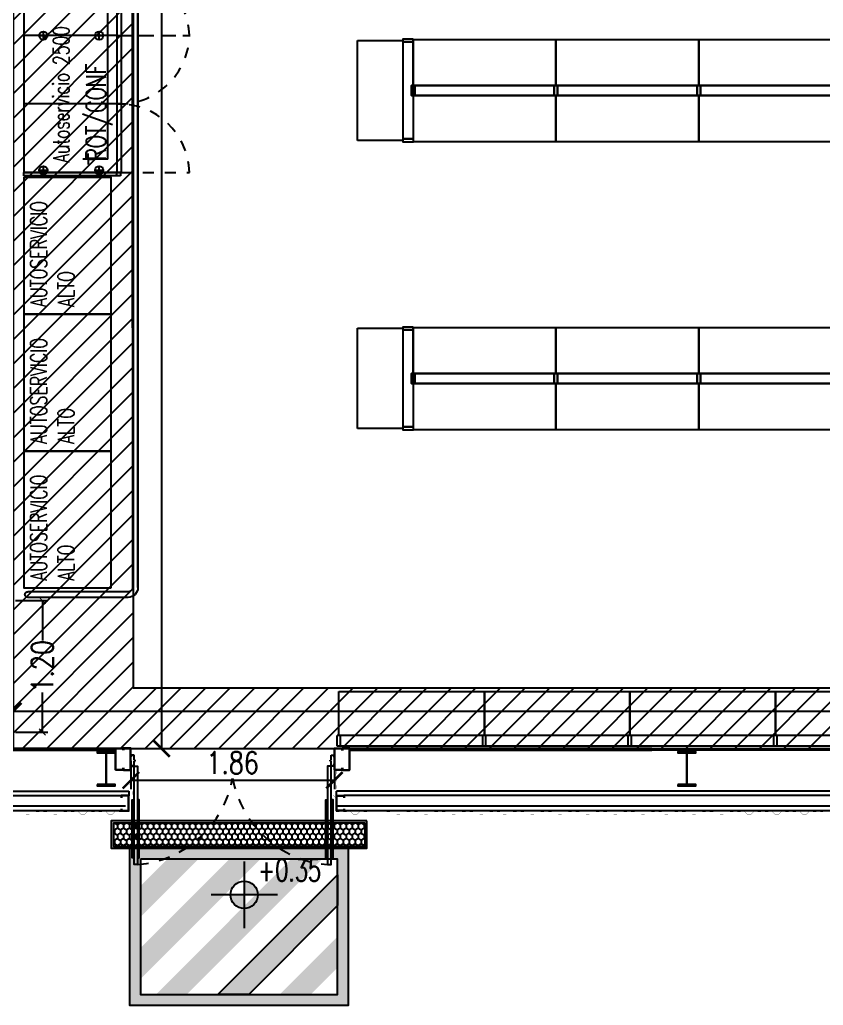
# Model space of a CAD drawing. Header units: millimetres. Extents: x -129 to 3172, y -143 to 919.
# Drawn here: x -32.62 to -25.27, y -2.16 to 6.84 of the extents above; entities that cross this region are included whole.
import ezdxf

# ---------------------------------------------------------------- set-up
doc = ezdxf.new("R2010")
doc.units = ezdxf.units.MM
doc.header["$LTSCALE"] = 0.1
for name, pattern in [('DASHED2', [0.375, 0.25, -0.125]), ('HIDDEN', [9.525, 6.35, -3.175]), ('TRATTEGGIATA2', [0.375, 0.25, -0.125])]:
    doc.linetypes.add(name, pattern=pattern)
for name, color, linetype in [('A-CHAPA TRAPEZOIDAL', 3, 'Continuous'), ('A-NIVEL DE PROYECTO', 1, 'Continuous'), ('A-TABIQUE PRY', 2, 'Continuous'), ('A-VISTAS', 251, 'Continuous'), ('C-METALICA', 8, 'Continuous'), ('Cenefa perimetral', 4, 'Continuous'), ('D-AISI BAJA', 8, 'Continuous'), ('E-EXHIBIDORAS', 8, 'Continuous'), ('E-GONDOLAS', 8, 'Continuous'), ('E-REJILLAS', 8, 'Continuous'), ('E-TXT', 7, 'Continuous'), ('H-HATCH MURO', 252, 'Continuous'), ('MET-COLUMNA METALICA', 3, 'Continuous'), ('MET-CORREAS DE CV', 1, 'Continuous'), ('MET-LANA VIDRIO', 8, 'Continuous'), ('P-PINT VIAL AMARILLA', 9, 'Continuous'), ('zA-COTAS', 1, 'Continuous')]:
    doc.layers.add(name, color=color, linetype=linetype)
doc.styles.add('ROMANS', font='ROMANS.SHX', dxfattribs={"width": 0.8, "height": 0.2})
doc.styles.get("Standard").update_dxf_attribs({"font": 'arial.ttf'})
doc.styles.add('VAUX', font='romans.shx', dxfattribs={"width": 0.85})
doc.linetypes.add('REFERENCIAL CORTE TRANSVERSAL WM$0$BATTING', pattern='A,0.00254,-2.54,[134,ltypeshp.shx,S=2.54,R=0,X=-2.54,Y=0],-5.08,[134,ltypeshp.shx,S=2.54,R=180,X=2.54,Y=0],-2.54', length=10.16254)
doc.dimstyles.new('COTA 1-125', dxfattribs={"dimtxt": 0.2, "dimasz": 0.15, "dimexe": 0.08, "dimexo": 0.08, "dimgap": 0.06, "dimtad": 1, "dimzin": 0, "dimdsep": 46, "dimtxsty": 'ROMANS', "dimblk": 'ARCHTICK', "dimcen": 0, "dimclrd": 256, "dimclre": 8, "dimclrt": 3, "dimadec": 0, "dimazin": 0, "dimtfac": 1, "dimtofl": 0, "dimtmove": 0, "dimatfit": 3, "dimldrblk": 'ARCHTICK', "dimfxl": 1, "dimtolj": 1, "dimtzin": 0, "dimlwd": -1, "dimlwe": -1, "dimarcsym": 0})
doc.dimstyles.new('MIG-LATERAL-CHICO', dxfattribs={"dimtxt": 0.12, "dimasz": 0.06, "dimexe": 0.05, "dimexo": 0.02, "dimgap": 0.005, "dimtad": 0, "dimrnd": 0.005, "dimzin": 0, "dimdsep": 46, "dimtxsty": 'ROMANS', "dimblk1": 'ARCHTICK', "dimblk2": 'ARCHTICK', "dimsah": 1, "dimcen": 2.5, "dimclrd": 1, "dimclre": 8, "dimclrt": 3, "dimadec": 0, "dimazin": 0, "dimtfac": 1, "dimtmove": 0, "dimatfit": 3, "dimldrblk": 'ARCHTICK', "dimfxl": 1, "dimtolj": 1, "dimtzin": 0, "dimarcsym": 0})

# ---------------------------------------------------------------- blocks, each defined once
blk = doc.blocks.new('CMETP')
at = {"layer": 'MET-COLUMNA METALICA'}
blk.add_hatch(color=256, dxfattribs=at).paths.add_polyline_path([(-0.0825, 0), (-0.0825, 0.0097), (-0.0073, 0.0097, 0.414214), (-0.0029, 0.0141), (-0.0029, 0.2958, 0.414214), (-0.0073, 0.3002), (-0.0825, 0.3002), (-0.0825, 0.31), (0.0825, 0.31), (0.0825, 0.3002), (0.0073, 0.3002, 0.414214), (0.0029, 0.2958), (0.0029, 0.0141, 0.414214), (0.0073, 0.0097), (0.0825, 0.0097), (0.0825, 0)])
blk.add_lwpolyline([(0.0825, 0.3002), (0.0825, 0.31), (-0.0825, 0.31), (-0.0825, 0.3002), (-0.0073, 0.3002, -0.414214), (-0.0029, 0.2958), (-0.0029, 0.0141, -0.414214), (-0.0073, 0.0097), (-0.0825, 0.0097), (-0.0825, 0), (0.0825, 0), (0.0825, 0.0097), (0.0073, 0.0097, -0.414214), (0.0029, 0.0141), (0.0029, 0.2958, -0.414214), (0.0073, 0.3002)], format="xyb", close=True, dxfattribs=at)
blk = doc.blocks.new('PSE 180')
at = {"layer": 'C-METALICA'}
for p, q in [((-1.7981, 0.09), (-1.7981, 0.1)), ((-1.7681, 0.1), (-1.7881, 0.1)), ((-1.7881, 0.1), (-1.7881, 0.09)), ((-1.7681, 0.055), (-1.7681, 0.1)), ((0.0319, 0.055), (0.0319, 0.1)), ((0.0319, 0.1), (0.0519, 0.1)), ((0.0519, 0.1), (0.0519, 0.09)), ((0.0619, 0.1), (0.0619, 0.09)), ((-1.7881, 0.09), (-1.7981, 0.09)), ((-1.7981, 0), (-1.7981, 0.01)), ((-1.7981, 0.01), (-1.7881, 0.01)), ((-1.7881, 0.01), (-1.7881, 0)), ((-1.7581, 0.055), (-1.7681, 0.055)), ((-1.7681, 0), (-1.7681, 0.045)), ((-1.7681, 0.045), (-1.7581, 0.045)), ((-1.7581, 0.045), (-1.7581, 0.055)), ((0.0219, 0.045), (0.0219, 0.055)), ((0.0219, 0.055), (0.0319, 0.055)), ((0.0319, 0.045), (0.0219, 0.045)), ((0.0319, 0), (0.0319, 0.045)), ((0.0519, 0.09), (0.0619, 0.09)), ((0.0619, 0.01), (0.0519, 0.01)), ((0.0519, 0.01), (0.0519, 0)), ((0.0619, 0), (0.0619, 0.01)), ((-1.7881, 0), (-1.7681, 0)), ((0.0519, 0), (0.0319, 0))]:
    blk.add_line(p, q, dxfattribs=at)
for points in [[(0.0319, 0), (0, 0), (0, -0.9), (0.0319, -0.9), (0.0319, 0)], [(-1.7681, 0), (-1.7362, 0), (-1.7362, -0.9), (-1.7681, -0.9), (-1.7681, 0)], [(-1.7709, -0.7341), (-1.7863, -0.7341), (-1.7864, -0.3074), (-1.7709, -0.3074)], [(-1.7362, -0.7341), (-1.7208, -0.7341), (-1.7208, -0.3073), (-1.7362, -0.3073)], [(0, -0.7341), (-0.0154, -0.7341), (-0.0154, -0.3073), (0, -0.3073)], [(0.0347, -0.7341), (0.0501, -0.7341), (0.0501, -0.3074), (0.0347, -0.3074)], [(-1.7709, -0.8369), (-1.7863, -0.8369), (-1.7863, -0.4102), (-1.7709, -0.4102)], [(-1.7362, -0.8369), (-1.7208, -0.8369), (-1.7208, -0.4101), (-1.7362, -0.4101)], [(0, -0.8369), (-0.0154, -0.8369), (-0.0154, -0.4101), (0, -0.4101)], [(0.0347, -0.8369), (0.0501, -0.8369), (0.0501, -0.4102), (0.0347, -0.4102)]]:
    blk.add_lwpolyline(points, dxfattribs=at)
at = {"layer": 'C-METALICA', "color": 8, "linetype": 'DASHED2'}
for centre, radius, start, end in [((-1.815, 0.0599, 0.0037), 0.9621, 274.69894, 349.79532), ((0.0812, 0.0613, 0.0037), 0.9647, 190.26069, 265.17354)]:
    blk.add_arc(centre, radius, start, end, dxfattribs=at)
blk = doc.blocks.new('_ARCHTICK')
at = {"color": 0, "linetype": 'ByBlock', "const_width": 0.15}
blk.add_lwpolyline([(-0.5, -0.5), (0.5, 0.5)], dxfattribs=at)
blk = doc.blocks.new('*D517')
at = {"layer": 'Defpoints', "color": 0, "transparency": 16777216}
for p in [(-32.6769, 1.5351, -0.0113), (-32.6769, 0.3351), (-32.4101, 0.3351)]:
    blk.add_point(p, dxfattribs=at)
at = {"layer": 'zA-COTAS', "color": 8, "lineweight": -2, "transparency": 16777216}
for p, q in [((-32.6569, 1.5351), (-32.3601, 1.5351)), ((-32.6569, 0.3351), (-32.3601, 0.3351))]:
    blk.add_line(p, q, dxfattribs=at)
at = {"layer": 'zA-COTAS', "color": 1, "lineweight": -2, "transparency": 16777216}
for p, q in [((-32.4101, 1.5351), (-32.4101, 1.1725)), ((-32.4101, 0.3351), (-32.4101, 0.6977))]:
    blk.add_line(p, q, dxfattribs=at)
at = {"layer": 'zA-COTAS', "color": 1, "lineweight": -2, "transparency": 16777216, "xscale": 0.06, "yscale": 0.06, "zscale": 0.06}
for p, rotation in [((-32.4101, 1.5351), 90), ((-32.4101, 0.3351), 270)]:
    blk.add_blockref('_ARCHTICK', p, dxfattribs=dict(at, rotation=rotation))
at = {"layer": 'zA-COTAS', "color": 3, "transparency": 16777216, "insert": (-32.4101, 0.9351), "char_height": 0.2, "attachment_point": 5, "rotation": 90, "style": 'ROMANS'}
blk.add_mtext('\\A1;1.20', dxfattribs=at)
blk = doc.blocks.new('contrapared 0.80')
at = {"layer": 'E-GONDOLAS'}
for p, q in [((1944.0627, 679.5227), (1944.0627, 678.1627)), ((1944.0627, 679.5227), (1944.1627, 679.5227)), ((1944.0627, 679.4927), (1944.1627, 679.4927)), ((1944.1627, 679.5227), (1944.1627, 678.1627)), ((1944.5627, 679.5077), (1944.1627, 679.5077)), ((1944.5627, 678.1777), (1944.5627, 679.5077)), ((1944.0627, 678.1927), (1944.1627, 678.1927)), ((1944.0627, 678.1627), (1944.1627, 678.1627)), ((1944.1627, 678.1777), (1944.5627, 678.1777))]:
    blk.add_line(p, q, dxfattribs=at)
blk = doc.blocks.new('TRAMO CENTRAL')
at = {"layer": 'E-GONDOLAS'}
for points in [[(1353.7437, 558.952), (1355.0487, 558.952), (1355.0487, 559.372), (1353.7437, 559.372)], [(1353.7287, 558.862), (1353.7587, 558.862), (1353.7587, 558.952), (1353.7287, 558.952)], [(1353.7287, 558.952), (1353.7587, 558.952), (1353.7587, 558.862), (1353.7287, 558.862)], [(1353.7587, 558.862), (1355.0337, 558.862), (1355.0337, 558.952), (1353.7587, 558.952)], [(1353.7587, 558.952), (1355.0337, 558.952), (1355.0337, 558.862), (1353.7587, 558.862)], [(1355.0337, 558.862), (1355.0637, 558.862), (1355.0637, 558.952), (1355.0337, 558.952)], [(1355.0337, 558.952), (1355.0637, 558.952), (1355.0637, 558.862), (1355.0337, 558.862)], [(1353.7437, 558.862), (1355.0487, 558.862), (1355.0487, 558.442), (1353.7437, 558.442)]]:
    blk.add_lwpolyline(points, close=True, dxfattribs=at)
blk = doc.blocks.new('PUNTERA')
at = {"layer": 'E-GONDOLAS'}
for p, q in [((1350.083, 558.7302), (1349.168, 558.7302)), ((1349.168, 558.7302), (1349.168, 558.3102)), ((1350.083, 558.3102), (1350.083, 558.7302)), ((1350.068, 558.3102), (1349.183, 558.3102)), ((1349.183, 558.3102), (1349.183, 558.2202)), ((1350.068, 558.2202), (1350.068, 558.3102)), ((1349.183, 558.2202), (1350.068, 558.2202))]:
    blk.add_line(p, q, dxfattribs=at)
for points in [[(1349.153, 558.2202), (1349.183, 558.2202), (1349.183, 558.3102), (1349.153, 558.3102)], [(1350.068, 558.2202), (1350.098, 558.2202), (1350.098, 558.3102), (1350.068, 558.3102)]]:
    blk.add_lwpolyline(points, close=True, dxfattribs=at)
blk = doc.blocks.new('lateral derecho')
at = {"layer": 'E-EXHIBIDORAS'}
for p, q in [((412153.2, 429715.3), (412153.2, 430550.3)), ((412153.2, 429665.3), (412153.2, 430550.3)), ((412153.2, 430550.3), (412153.2, 429700.3)), ((412153.2, 430550.3), (412153.2, 429700.3)), ((412183.2, 430550.3), (412153.2, 430550.3)), ((412153.2, 430550.3), (412153.2, 429700.3)), ((412183.2, 429665.3), (412183.2, 430550.3))]:
    blk.add_line(p, q, dxfattribs=at)
at = {"layer": 'E-EXHIBIDORAS', "linetype": 'ByBlock'}
for p, q in [((412153.2, 429665.3), (412153.2, 430550.3)), ((412183.2, 429665.3), (412183.2, 430550.3)), ((412183.2, 429665.3), (412183.2, 430550.3)), ((412183.2, 429665.3), (412183.2, 430550.3)), ((412168.2, 429700.3), (412153.2, 429700.3)), ((412183.2, 429665.3), (412183.2, 429715.3)), ((412153.2, 429665.3), (412183.2, 429665.3))]:
    blk.add_line(p, q, dxfattribs=at)
blk.add_arc((412167.3, 429716.1), 15.8, 272.96352, 357.03648, dxfattribs=at)
blk = doc.blocks.new('COSTAN-REFERENCIA DE DESAGÜES')
at = {"layer": 'E-EXHIBIDORAS'}
blk.add_hatch(color=256, dxfattribs=at).paths.add_polyline_path([(40, 0, 1), (-40, 0, 1)])
blk.add_circle((0, 0), 40, dxfattribs=at)
blk = doc.blocks.new('LI_TL1_N_ ECO 250')
at = {"layer": 'E-EXHIBIDORAS'}
for p, q in [((2500, 0), (0, 0)), ((0, 0), (0, -855)), ((625, -890), (625, 0)), ((1250, -855), (1250, 0)), ((1875, -890), (1875, 0)), ((2500, -855), (2500, 0)), ((-17.6, -180), (57.6, -180)), ((20, -142.4), (20, -217.6)), ((1212.4, -180), (1287.6, -180)), ((1250, -142.4), (1250, -217.6)), ((2517.6, -180), (2442.4, -180)), ((2480, -142.4), (2480, -217.6)), ((121.7, -590), (121.7, -540)), ((2385, -590), (2385, -540)), ((121.7, -590), (71.7, -590)), ((121.7, -590), (121.7, -640)), ((121.7, -590), (171.7, -590)), ((2385, -590), (2335, -590)), ((2385, -590), (2385, -640)), ((2385, -590), (2435, -590)), ((-17.6, -690), (57.6, -690)), ((20, -652.4), (20, -727.6)), ((121.7, -770), (121.7, -645)), ((1212.4, -690), (1287.6, -690)), ((1250, -652.4), (1250, -727.6)), ((1860, -720), (1860, -820)), ((2385, -645), (2385, -770)), ((2517.6, -690), (2442.4, -690)), ((2480, -652.4), (2480, -727.6)), ((121.7, -770), (2385, -770)), ((1910, -770), (1810, -770)), ((0, -855), (2500, -855)), ((0, -855), (0, -890)), ((2500, -890), (0, -890)), ((2470, -890), (2500, -890))]:
    blk.add_line(p, q, dxfattribs=at)
at = {"layer": 'E-EXHIBIDORAS', "linetype": 'TRATTEGGIATA2'}
for p, q in [((1950, -300), (2380, -300)), ((1950, -300), (2380, -470)), ((2380, -300), (1950, -470)), ((1950, -300), (1950, -470)), ((2380, -470), (2380, -300)), ((1950, -470), (2380, -470))]:
    blk.add_line(p, q, dxfattribs=at)
at = {"layer": 'E-EXHIBIDORAS', "linetype": 'DASHED2'}
for p, q in [((0, -890), (0, -1515)), ((1250, -855), (1250, -1515)), ((1250, -890), (1250, -1515)), ((2500, -855), (2500, -1515))]:
    blk.add_line(p, q, dxfattribs=at)
at = {"layer": 'E-EXHIBIDORAS'}
for centre, radius in [((2400, -90), 31), ((20, -180), 37.6), ((1250, -180), 37.6), ((2480, -180), 37.6), ((20, -690), 37.6), ((1250, -690), 37.6), ((2480, -690), 37.6)]:
    blk.add_circle(centre, radius, dxfattribs=at)
at = {"layer": 'E-EXHIBIDORAS', "linetype": 'DASHED2'}
for centre, start, end in [((-17.5, -872.5), 271.5602, 1.5602), ((1267.5, -872.5), 178.4398, 268.4398), ((1232.5, -872.5), 271.5602, 1.5602), ((2517.5, -872.5), 178.4398, 268.4398)]:
    blk.add_arc(centre, 642.7, start, end, dxfattribs=at)
at = {"layer": 'E-EXHIBIDORAS'}
blk.add_blockref('COSTAN-REFERENCIA DE DESAGÜES', (1860, -770), dxfattribs=at)
at = {"layer": 'E-TXT', "insert": (88.8, -268.1), "char_height": 148, "attachment_point": 1}
blk.add_mtext_dynamic_manual_height_columns('{\\Fromans|c0;\\W0.7;Autoservicio 2500}', width=2517.267, gutter_width=1.38, heights=[0], dxfattribs=at)
blk = doc.blocks.new('*D488')
at = {"layer": 'Defpoints', "color": 0, "transparency": 16777216}
for p in [(-32.0143, 29.1847, 0), (-32.0143, 0.1851, 0), (-31.3217, 0.1851)]:
    blk.add_point(p, dxfattribs=at)
at = {"layer": 'zA-COTAS', "color": 8, "linetype": 'HIDDEN', "transparency": 16777216}
for p, q in [((-31.9343, 29.1847), (-31.2417, 29.1847)), ((-31.9343, 0.1851), (-31.2417, 0.1851))]:
    blk.add_line(p, q, dxfattribs=at)
at = {"layer": 'zA-COTAS', "transparency": 16777216}
blk.add_line((-31.3217, 29.1847), (-31.3217, 0.1851), dxfattribs=at)
at = {"layer": 'zA-COTAS', "transparency": 16777216, "xscale": 0.15, "yscale": 0.15, "zscale": 0.15}
for p, rotation in [((-31.3217, 29.1847), 90), ((-31.3217, 0.1851), 270)]:
    blk.add_blockref('_ARCHTICK', p, dxfattribs=dict(at, rotation=rotation))
at = {"layer": 'zA-COTAS', "color": 3, "transparency": 16777216, "insert": (-31.4817, 14.6849), "char_height": 0.2, "attachment_point": 5, "rotation": 90, "style": 'ROMANS'}
blk.add_mtext('\\A1;29.00', dxfattribs=at)
blk = doc.blocks.new('*D489')
at = {"layer": 'Defpoints', "color": 0, "transparency": 16777216}
for p in [(-32.6764, 0.5267, 0), (-4.7023, 0.5267, 0), (-4.7023, 0.5267)]:
    blk.add_point(p, dxfattribs=at)
at = {"layer": 'zA-COTAS', "transparency": 16777216}
blk.add_line((-32.6764, 0.5267), (-4.7023, 0.5267), dxfattribs=at)
at = {"layer": 'zA-COTAS', "transparency": 16777216, "xscale": 0.15, "yscale": 0.15, "zscale": 0.15, "rotation": 180}
blk.add_blockref('_ARCHTICK', (-32.6764, 0.5267), dxfattribs=at)
at = {"layer": 'zA-COTAS', "transparency": 16777216, "xscale": 0.15, "yscale": 0.15, "zscale": 0.15}
blk.add_blockref('_ARCHTICK', (-4.7023, 0.5267), dxfattribs=at)
at = {"layer": 'zA-COTAS', "color": 3, "transparency": 16777216, "insert": (-18.6893, 0.6867), "char_height": 0.2, "attachment_point": 5, "style": 'ROMANS'}
blk.add_mtext('\\A1;27.97', dxfattribs=at)
blk = doc.blocks.new('*D531')
at = {"layer": 'Defpoints', "color": 0, "transparency": 16777216}
for p in [(-31.6012, 0.1522, 0.0006), (-29.7412, 0.1522), (-29.7412, -0.1051)]:
    blk.add_point(p, dxfattribs=at)
at = {"layer": 'zA-COTAS', "color": 8, "linetype": 'HIDDEN', "transparency": 16777216}
for p, q in [((-31.6012, 0.0722), (-31.6012, -0.1851)), ((-29.7412, 0.0722), (-29.7412, -0.1851))]:
    blk.add_line(p, q, dxfattribs=at)
at = {"layer": 'zA-COTAS', "transparency": 16777216}
blk.add_line((-31.6012, -0.1051), (-29.7412, -0.1051), dxfattribs=at)
at = {"layer": 'zA-COTAS', "transparency": 16777216, "xscale": 0.15, "yscale": 0.15, "zscale": 0.15, "rotation": 180}
blk.add_blockref('_ARCHTICK', (-31.6012, -0.1051), dxfattribs=at)
at = {"layer": 'zA-COTAS', "transparency": 16777216, "xscale": 0.15, "yscale": 0.15, "zscale": 0.15}
blk.add_blockref('_ARCHTICK', (-29.7412, -0.1051), dxfattribs=at)
at = {"layer": 'zA-COTAS', "color": 3, "transparency": 16777216, "insert": (-30.6712, 0.0549), "char_height": 0.2, "attachment_point": 5, "style": 'ROMANS'}
blk.add_mtext('\\A1;1.86', dxfattribs=at)
blk = doc.blocks.new('1')
at = {"layer": 'E-REJILLAS'}
h = blk.add_hatch(dxfattribs=at)
h.set_pattern_fill('HONEY', color=256, scale=0.01, angle=270.00438, style=0)
h.set_pattern_definition([(270.0044, (2005.850984, 1188.794578), (0.02749994, -0.0476229), [0.03175, -0.0635]), (30.0044, (2005.850984, 1188.794578), (0.02749267, 0.0476271), [0.03175, -0.0635]), (330.0044, (2005.850984, 1188.794578), (0.0549926, 4.2e-06), [-0.0635, 0.03175])])
h.paths.add_polyline_path([(2005.851, 1188.5846), (2005.851, 1188.7946), (2003.5505, 1188.7946), (2003.5505, 1188.5846)])
blk.add_line((2005.8674, 1188.5646, -0.0033), (2003.8649, 1188.5646, -0.0033), dxfattribs=at)
at = {"layer": 'E-REJILLAS', "elevation": -0.0033}
for points in [[(2005.8674, 1188.8146), (2003.5305, 1188.8146), (2003.5305, 1188.5646), (2005.8674, 1188.5646)], [(2005.851, 1188.7946), (2003.5505, 1188.7946), (2003.5505, 1188.5846), (2005.851, 1188.5846)]]:
    blk.add_lwpolyline(points, close=True, dxfattribs=at)
blk = doc.blocks.new('y')
h = blk.add_hatch(color=2)
h.dxf.hatch_style = 1
h.paths.add_polyline_path([(0.22, 0.099, -0.414214), (0.515, -0.196), (0.22, -0.196)])
h.paths.add_polyline_path([(-0.073, -0.224), (0.22, -0.224), (0.22, -0.491, -0.386785)])
h.paths.add_polyline_path([(-0.075, -0.196), (0.22, -0.196), (0.22, -0.224), (-0.073, -0.224, -0.023641)])
at = {"color": 2}
for p, q in [((0.22, 0.52), (0.22, -0.912)), ((0.936, -0.196), (-0.496, -0.196))]:
    blk.add_line(p, q, dxfattribs=at)
blk.add_circle((0.22, -0.196), 0.295, dxfattribs=at)
at = {"style": 'VAUX'}
blk.add_attdef('+99.50', (0.499, 0.098), '', height=0.433, dxfattribs=at)

msp = doc.modelspace()

# ---------------------------------------------------------------- hatches: boundary and pattern name
at = {"layer": 'Cenefa perimetral'}
h = msp.add_hatch(dxfattribs=at)
h.set_pattern_fill('LINE', color=256, scale=0.05, angle=45)
h.paths.add_polyline_path([(-8.4062, 0.1851), (-8.4062, 0.7351), (-31.5769, 0.7351), (-31.5769, 28.1147), (-6.707, 28.1147), (-6.707, 24.0344), (-5.607, 24.0344), (-5.607, 28.1477), (-6.5037, 28.1477), (-6.5037, 29.2147), (-32.6763, 29.1847), (-32.6763, 0.1851)])
at = {"layer": 'H-HATCH MURO'}
for points in [[(-31.7412, 0.1851), (-32.6753, 0.1851), (-32.6753, 0.1701), (-31.7412, 0.1701)], [(-26.842, 0.1851), (-29.4587, 0.1851), (-29.4587, 0.1701), (-26.842, 0.1701)], [(-26.842, 0.1851), (-21.4308, 0.1851), (-21.4308, 0.1701), (-26.842, 0.1701)]]:
    msp.add_hatch(color=256, dxfattribs=at).paths.add_polyline_path(points)
at = {"layer": 'P-PINT VIAL AMARILLA'}
h = msp.add_hatch(color=256, dxfattribs=at)
h.dxf.hatch_style = 1
h.paths.add_polyline_path([(-31.5126, -0.8267), (-31.5126, -2.0604), (-29.7126, -2.0604), (-29.7126, -0.8267)], flags=16)
h.paths.add_polyline_path([(-31.6126, -0.7267), (-31.6126, -2.1604), (-29.6126, -2.1604), (-29.6126, -0.7267)])
h = msp.add_hatch(color=256, dxfattribs=at)
h.dxf.hatch_style = 1
h.paths.add_polyline_path([(-31.5126, -1.0704), (-31.2689, -0.8267), (-30.9861, -0.8267), (-31.5126, -1.3533)])
h.paths.add_polyline_path([(-31.5126, -1.6361), (-30.7033, -0.8267), (-30.4204, -0.8267), (-31.5126, -1.9189)])
h.paths.add_polyline_path([(-31.0884, -2.0604), (-29.8547, -0.8267), (-30.1376, -0.8267), (-31.3712, -2.0604)])
h.paths.add_polyline_path([(-29.7126, -0.9675), (-29.7126, -1.2503), (-30.5227, -2.0604), (-30.8055, -2.0604)])
h.paths.add_polyline_path([(-29.7126, -1.5332), (-29.7126, -1.816), (-29.957, -2.0604), (-30.2399, -2.0604)])

# ---------------------------------------------------------------- linework, layer by layer
at = {"layer": 'A-CHAPA TRAPEZOIDAL', "const_width": 0.0006}
for points in [[(-31.6174, -0.0116), (-31.6174, -0.0416), (-31.6134, -0.0456), (-31.6134, -0.0756), (-31.6174, -0.0796), (-31.6174, -0.1096), (-31.6134, -0.1136), (-31.6134, -0.1436), (-31.6174, -0.1476), (-31.6174, -0.1776), (-31.5891, -0.2059), (-31.5891, -0.2359), (-31.6174, -0.2642), (-31.6174, -0.2942), (-31.6134, -0.2982), (-31.6134, -0.3282), (-31.6174, -0.3322), (-31.6169, -0.3938)], [(-29.725, -0.0166), (-29.725, -0.0466), (-29.729, -0.0506), (-29.729, -0.0806), (-29.725, -0.0846), (-29.725, -0.1146), (-29.729, -0.1186), (-29.729, -0.1486), (-29.725, -0.1526), (-29.725, -0.1826), (-29.7533, -0.2109), (-29.7533, -0.2409), (-29.725, -0.2692), (-29.725, -0.2992), (-29.729, -0.3032), (-29.729, -0.3332), (-29.725, -0.3372), (-29.725, -0.3939)]]:
    msp.add_lwpolyline(points, dxfattribs=at)
at = {"layer": 'A-CHAPA TRAPEZOIDAL'}
for points in [[(-31.6169, -0.3939, 0.0006, 0.0006, 0), (-31.6421, -0.3939, 0.0006, 0.0006, 0), (-31.6461, -0.3899, 0.0006, 0.0006, 0), (-31.6761, -0.3899, 0.0006, 0.0006, 0), (-31.6801, -0.3939, 0.0006, 0.0006, 0), (-31.7101, -0.3939, 0.0006, 0.0006, 0), (-31.7141, -0.3899, 0.0006, 0.0006, 0), (-31.7441, -0.3899, 0.0006, 0.0006, 0), (-31.7724, -0.4182, 0.0006, 0.0006, 0), (-31.8024, -0.4182, 0.0006, 0.0006, 0), (-31.8306, -0.3899, 0.0006, 0.0006, 0), (-31.8606, -0.3899, 0.0006, 0.0006, 0), (-31.8646, -0.3939, 0.0006, 0.0006, 0), (-31.8946, -0.3939, 0.0006, 0.0006, 0), (-31.8986, -0.3899, 0.0006, 0.0006, 0), (-31.9286, -0.3899, 0.0006, 0.0006, 0), (-31.9326, -0.3939, 0.0006, 0.0006, 0), (-31.9626, -0.3939, 0.0006, 0.0006, 0), (-31.9666, -0.3899, 0.0006, 0.0006, 0), (-31.9966, -0.3899, 0.0006, 0.0006, 0), (-32.0249, -0.4182, 0.0006, 0.0006, 0), (-32.0549, -0.4182, 0.0006, 0.0006, 0), (-32.0832, -0.3899, 0.0006, 0.0006, 0), (-32.1132, -0.3899, 0.0006, 0.0006, 0), (-32.1172, -0.3939, 0.0006, 0.0006, 0), (-32.1472, -0.3939, 0.0006, 0.0006, 0), (-32.1512, -0.3899, 0.0006, 0.0006, 0), (-32.1812, -0.3899, 0.0006, 0.0006, 0), (-32.1852, -0.3939, 0.0006, 0.0006, 0), (-32.2152, -0.3939, 0.0006, 0.0006, 0), (-32.2192, -0.3899, 0.0006, 0.0006, 0), (-32.2492, -0.3899, 0.0006, 0.0006, 0), (-32.2775, -0.4182, 0.0006, 0.0006, 0), (-32.3075, -0.4182, 0.0006, 0.0006, 0), (-32.3358, -0.3899, 0.0006, 0.0006, 0), (-32.3658, -0.3899, 0.0006, 0.0006, 0), (-32.3698, -0.3939, 0.0006, 0.0006, 0), (-32.3998, -0.3939, 0.0006, 0.0006, 0), (-32.4038, -0.3899, 0.0006, 0.0006, 0), (-32.4338, -0.3899, 0.0006, 0.0006, 0), (-32.4378, -0.3939, 0.0006, 0.0006, 0), (-32.4678, -0.3939, 0.0006, 0.0006, 0), (-32.4718, -0.3899, 0.0006, 0.0006, 0), (-32.5018, -0.3899, 0.0006, 0.0006, 0), (-32.5301, -0.4182, 0.0006, 0.0006, 0), (-32.5601, -0.4182, 0.0006, 0.0006, 0), (-32.5883, -0.3899, 0.0006, 0.0006, 0), (-32.6183, -0.3899, 0.0006, 0.0006, 0)], [(-28.2283, -0.3939, 0.0006, 0.0006, 0), (-28.2535, -0.3939, 0.0006, 0.0006, 0), (-28.2575, -0.3899, 0.0006, 0.0006, 0), (-28.2875, -0.3899, 0.0006, 0.0006, 0), (-28.2915, -0.3939, 0.0006, 0.0006, 0), (-28.3215, -0.3939, 0.0006, 0.0006, 0), (-28.3255, -0.3899, 0.0006, 0.0006, 0), (-28.3555, -0.3899, 0.0006, 0.0006, 0), (-28.3837, -0.4182, 0.0006, 0.0006, 0), (-28.4137, -0.4182, 0.0006, 0.0006, 0), (-28.442, -0.3899, 0.0006, 0.0006, 0), (-28.472, -0.3899, 0.0006, 0.0006, 0), (-28.476, -0.3939, 0.0006, 0.0006, 0), (-28.506, -0.3939, 0.0006, 0.0006, 0), (-28.51, -0.3899, 0.0006, 0.0006, 0), (-28.54, -0.3899, 0.0006, 0.0006, 0), (-28.544, -0.3939, 0.0006, 0.0006, 0), (-28.574, -0.3939, 0.0006, 0.0006, 0), (-28.578, -0.3899, 0.0006, 0.0006, 0), (-28.608, -0.3899, 0.0006, 0.0006, 0), (-28.6363, -0.4182, 0.0006, 0.0006, 0), (-28.6663, -0.4182, 0.0006, 0.0006, 0), (-28.6946, -0.3899, 0.0006, 0.0006, 0), (-28.7246, -0.3899, 0.0006, 0.0006, 0), (-28.7286, -0.3939, 0.0006, 0.0006, 0), (-28.7586, -0.3939, 0.0006, 0.0006, 0), (-28.7626, -0.3899, 0.0006, 0.0006, 0), (-28.7926, -0.3899, 0.0006, 0.0006, 0), (-28.7966, -0.3939, 0.0006, 0.0006, 0), (-28.8266, -0.3939, 0.0006, 0.0006, 0), (-28.8306, -0.3899, 0.0006, 0.0006, 0), (-28.8606, -0.3899, 0.0006, 0.0006, 0), (-28.8889, -0.4182, 0.0006, 0.0006, 0), (-28.9189, -0.4182, 0.0006, 0.0006, 0), (-28.9472, -0.3899, 0.0006, 0.0006, 0), (-28.9772, -0.3899, 0.0006, 0.0006, 0), (-28.9812, -0.3939, 0.0006, 0.0006, 0), (-29.0112, -0.3939, 0.0006, 0.0006, 0), (-29.0152, -0.3899, 0.0006, 0.0006, 0), (-29.0452, -0.3899, 0.0006, 0.0006, 0), (-29.0492, -0.3939, 0.0006, 0.0006, 0), (-29.0792, -0.3939, 0.0006, 0.0006, 0), (-29.0832, -0.3899, 0.0006, 0.0006, 0), (-29.1132, -0.3899, 0.0006, 0.0006, 0), (-29.1415, -0.4182, 0.0006, 0.0006, 0), (-29.1715, -0.4182, 0.0006, 0.0006, 0), (-29.1997, -0.3899, 0.0006, 0.0006, 0), (-29.2297, -0.3899, 0.0006, 0.0006, 0), (-29.2337, -0.3939, 0.0006, 0.0006, 0), (-29.2637, -0.3939, 0.0006, 0.0006, 0), (-29.2677, -0.3899, 0.0006, 0.0006, 0), (-29.4402, -0.3899, 0.0006, 0.0006, 0), (-29.4442, -0.3939, 0.0006, 0.0006, 0), (-29.4742, -0.3939, 0.0006, 0.0006, 0), (-29.4782, -0.3899, 0.0006, 0.0006, 0), (-29.5082, -0.3899, 0.0006, 0.0006, 0), (-29.5365, -0.4182, 0.0006, 0.0006, 0), (-29.5665, -0.4182, 0.0006, 0.0006, 0), (-29.5948, -0.3899, 0.0006, 0.0006, 0), (-29.6248, -0.3899, 0.0006, 0.0006, 0), (-29.6288, -0.3939, 0.0006, 0.0006, 0), (-29.6588, -0.3939, 0.0006, 0.0006, 0), (-29.6628, -0.3899, 0.0006, 0.0006, 0), (-29.6928, -0.3899, 0.0006, 0.0006, 0), (-29.6968, -0.3939, 0.0006, 0.0006, 0), (-29.725, -0.3939, 0.0006, 0.0006, 0)], [(-26.7518, -0.3939, 0.0006, 0.0006, 0), (-26.7769, -0.3939, 0.0006, 0.0006, 0), (-26.7809, -0.3899, 0.0006, 0.0006, 0), (-26.8109, -0.3899, 0.0006, 0.0006, 0), (-26.8149, -0.3939, 0.0006, 0.0006, 0), (-26.8449, -0.3939, 0.0006, 0.0006, 0), (-26.8489, -0.3899, 0.0006, 0.0006, 0), (-26.8789, -0.3899, 0.0006, 0.0006, 0), (-26.9072, -0.4182, 0.0006, 0.0006, 0), (-26.9372, -0.4182, 0.0006, 0.0006, 0), (-26.9655, -0.3899, 0.0006, 0.0006, 0), (-26.9955, -0.3899, 0.0006, 0.0006, 0), (-26.9995, -0.3939, 0.0006, 0.0006, 0), (-27.0295, -0.3939, 0.0006, 0.0006, 0), (-27.0335, -0.3899, 0.0006, 0.0006, 0), (-27.0635, -0.3899, 0.0006, 0.0006, 0), (-27.0675, -0.3939, 0.0006, 0.0006, 0), (-27.0975, -0.3939, 0.0006, 0.0006, 0), (-27.1015, -0.3899, 0.0006, 0.0006, 0), (-27.1315, -0.3899, 0.0006, 0.0006, 0), (-27.1598, -0.4182, 0.0006, 0.0006, 0), (-27.1898, -0.4182, 0.0006, 0.0006, 0), (-27.218, -0.3899, 0.0006, 0.0006, 0), (-27.248, -0.3899, 0.0006, 0.0006, 0), (-27.252, -0.3939, 0.0006, 0.0006, 0), (-27.282, -0.3939, 0.0006, 0.0006, 0), (-27.286, -0.3899, 0.0006, 0.0006, 0), (-27.316, -0.3899, 0.0006, 0.0006, 0), (-27.32, -0.3939, 0.0006, 0.0006, 0), (-27.35, -0.3939, 0.0006, 0.0006, 0), (-27.354, -0.3899, 0.0006, 0.0006, 0), (-27.384, -0.3899, 0.0006, 0.0006, 0), (-27.4123, -0.4182, 0.0006, 0.0006, 0), (-27.4423, -0.4182, 0.0006, 0.0006, 0), (-27.4706, -0.3899, 0.0006, 0.0006, 0), (-27.5006, -0.3899, 0.0006, 0.0006, 0), (-27.5046, -0.3939, 0.0006, 0.0006, 0), (-27.5346, -0.3939, 0.0006, 0.0006, 0), (-27.5386, -0.3899, 0.0006, 0.0006, 0), (-27.5686, -0.3899, 0.0006, 0.0006, 0), (-27.5726, -0.3939, 0.0006, 0.0006, 0), (-27.6026, -0.3939, 0.0006, 0.0006, 0), (-27.6066, -0.3899, 0.0006, 0.0006, 0), (-27.6366, -0.3899, 0.0006, 0.0006, 0), (-27.6649, -0.4182, 0.0006, 0.0006, 0), (-27.6949, -0.4182, 0.0006, 0.0006, 0), (-27.7232, -0.3899, 0.0006, 0.0006, 0), (-27.7532, -0.3899, 0.0006, 0.0006, 0), (-27.7572, -0.3939, 0.0006, 0.0006, 0), (-27.7872, -0.3939, 0.0006, 0.0006, 0), (-27.7912, -0.3899, 0.0006, 0.0006, 0), (-27.8212, -0.3899, 0.0006, 0.0006, 0), (-27.8252, -0.3939, 0.0006, 0.0006, 0), (-27.8552, -0.3939, 0.0006, 0.0006, 0), (-27.8592, -0.3899, 0.0006, 0.0006, 0), (-27.8892, -0.3899, 0.0006, 0.0006, 0), (-27.9175, -0.4182, 0.0006, 0.0006, 0), (-27.9475, -0.4182, 0.0006, 0.0006, 0), (-27.9757, -0.3899, 0.0006, 0.0006, 0), (-28.0057, -0.3899, 0.0006, 0.0006, 0), (-28.0097, -0.3939, 0.0006, 0.0006, 0), (-28.0397, -0.3939, 0.0006, 0.0006, 0), (-28.0437, -0.3899, 0.0006, 0.0006, 0), (-28.0737, -0.3899, 0.0006, 0.0006, 0), (-28.0777, -0.3939, 0.0006, 0.0006, 0), (-28.1077, -0.3939, 0.0006, 0.0006, 0), (-28.1117, -0.3899, 0.0006, 0.0006, 0), (-28.1417, -0.3899, 0.0006, 0.0006, 0), (-28.17, -0.4182, 0.0006, 0.0006, 0), (-28.2, -0.4182, 0.0006, 0.0006, 0), (-28.2283, -0.3899, 0, 0, 0)], [(-25.2752, -0.3939, 0.0006, 0.0006, 0), (-25.3003, -0.3939, 0.0006, 0.0006, 0), (-25.3043, -0.3899, 0.0006, 0.0006, 0), (-25.3343, -0.3899, 0.0006, 0.0006, 0), (-25.3383, -0.3939, 0.0006, 0.0006, 0), (-25.3683, -0.3939, 0.0006, 0.0006, 0), (-25.3723, -0.3899, 0.0006, 0.0006, 0), (-25.4023, -0.3899, 0.0006, 0.0006, 0), (-25.4306, -0.4182, 0.0006, 0.0006, 0), (-25.4606, -0.4182, 0.0006, 0.0006, 0), (-25.4889, -0.3899, 0.0006, 0.0006, 0), (-25.5189, -0.3899, 0.0006, 0.0006, 0), (-25.5229, -0.3939, 0.0006, 0.0006, 0), (-25.5529, -0.3939, 0.0006, 0.0006, 0), (-25.5569, -0.3899, 0.0006, 0.0006, 0), (-25.5869, -0.3899, 0.0006, 0.0006, 0), (-25.5909, -0.3939, 0.0006, 0.0006, 0), (-25.6209, -0.3939, 0.0006, 0.0006, 0), (-25.6249, -0.3899, 0.0006, 0.0006, 0), (-25.6549, -0.3899, 0.0006, 0.0006, 0), (-25.6832, -0.4182, 0.0006, 0.0006, 0), (-25.7132, -0.4182, 0.0006, 0.0006, 0), (-25.7415, -0.3899, 0.0006, 0.0006, 0), (-25.7715, -0.3899, 0.0006, 0.0006, 0), (-25.7755, -0.3939, 0.0006, 0.0006, 0), (-25.8055, -0.3939, 0.0006, 0.0006, 0), (-25.8095, -0.3899, 0.0006, 0.0006, 0), (-25.8395, -0.3899, 0.0006, 0.0006, 0), (-25.8435, -0.3939, 0.0006, 0.0006, 0), (-25.8735, -0.3939, 0.0006, 0.0006, 0), (-25.8775, -0.3899, 0.0006, 0.0006, 0), (-25.9075, -0.3899, 0.0006, 0.0006, 0), (-25.9358, -0.4182, 0.0006, 0.0006, 0), (-25.9658, -0.4182, 0.0006, 0.0006, 0), (-25.9941, -0.3899, 0.0006, 0.0006, 0), (-26.0241, -0.3899, 0.0006, 0.0006, 0), (-26.0281, -0.3939, 0.0006, 0.0006, 0), (-26.0581, -0.3939, 0.0006, 0.0006, 0), (-26.0621, -0.3899, 0.0006, 0.0006, 0), (-26.0921, -0.3899, 0.0006, 0.0006, 0), (-26.0961, -0.3939, 0.0006, 0.0006, 0), (-26.1261, -0.3939, 0.0006, 0.0006, 0), (-26.1301, -0.3899, 0.0006, 0.0006, 0), (-26.1601, -0.3899, 0.0006, 0.0006, 0), (-26.1883, -0.4182, 0.0006, 0.0006, 0), (-26.2183, -0.4182, 0.0006, 0.0006, 0), (-26.2466, -0.3899, 0.0006, 0.0006, 0), (-26.2766, -0.3899, 0.0006, 0.0006, 0), (-26.2806, -0.3939, 0.0006, 0.0006, 0), (-26.3106, -0.3939, 0.0006, 0.0006, 0), (-26.3146, -0.3899, 0.0006, 0.0006, 0), (-26.3446, -0.3899, 0.0006, 0.0006, 0), (-26.3486, -0.3939, 0.0006, 0.0006, 0), (-26.3786, -0.3939, 0.0006, 0.0006, 0), (-26.3826, -0.3899, 0.0006, 0.0006, 0), (-26.4126, -0.3899, 0.0006, 0.0006, 0), (-26.4409, -0.4182, 0.0006, 0.0006, 0), (-26.4709, -0.4182, 0.0006, 0.0006, 0), (-26.4992, -0.3899, 0.0006, 0.0006, 0), (-26.5292, -0.3899, 0.0006, 0.0006, 0), (-26.5332, -0.3939, 0.0006, 0.0006, 0), (-26.5632, -0.3939, 0.0006, 0.0006, 0), (-26.5672, -0.3899, 0.0006, 0.0006, 0), (-26.5972, -0.3899, 0.0006, 0.0006, 0), (-26.6012, -0.3939, 0.0006, 0.0006, 0), (-26.6312, -0.3939, 0.0006, 0.0006, 0), (-26.6352, -0.3899, 0.0006, 0.0006, 0), (-26.6652, -0.3899, 0.0006, 0.0006, 0), (-26.6935, -0.4182, 0.0006, 0.0006, 0), (-26.7235, -0.4182, 0.0006, 0.0006, 0), (-26.7518, -0.3899, 0, 0, 0)]]:
    msp.add_lwpolyline(points, format="xyseb", dxfattribs=at)
at = {"layer": 'A-TABIQUE PRY'}
for points in [[(-31.742, 0.1851), (-32.6753, 0.1851), (-32.6753, 0.1701), (-31.742, 0.1701)], [(-26.842, 0.1851), (-29.6012, 0.1851), (-29.6012, 0.1701), (-26.842, 0.1701)], [(-26.842, 0.1851), (-21.4308, 0.1851), (-21.4308, 0.1701), (-26.842, 0.1701)]]:
    msp.add_lwpolyline(points, close=True, dxfattribs=at)
at = {"layer": 'A-VISTAS'}
for p, q in [((-47.8605, -0.2051), (-31.6195, -0.2051)), ((-31.6195, -0.2051), (-31.6195, -0.2485)), ((-4.5877, -0.2051), (-29.7229, -0.2051)), ((-29.7229, -0.2481, 0.0006), (-29.7229, -0.2051))]:
    msp.add_line(p, q, dxfattribs=at)
at = {"layer": 'C-METALICA'}
msp.add_line((-29.7412, 0.1141), (-29.7412, 0.1841), dxfattribs=at)
at = {"layer": 'Cenefa perimetral'}
for p, q in [((-31.5769, 0.7351), (-31.5769, 28.1147)), ((-8.4062, 0.7351), (-31.5769, 0.7351))]:
    msp.add_line(p, q, dxfattribs=at)
msp.add_lwpolyline([(-8.4062, 0.1851), (-8.4062, 0.7351), (-31.5769, 0.7351), (-31.5769, 28.1147), (-6.707, 28.1147), (-6.707, 24.0344), (-5.607, 24.0344), (-5.607, 28.1477), (-6.5037, 28.1477), (-6.5037, 29.2147), (-32.6763, 29.1847), (-32.6763, 0.1851)], close=True, dxfattribs=at)
at = {"layer": 'D-AISI BAJA'}
for points in [[(-31.5366, 4.0257), (-31.5366, 14.3379, 0.414214), (-31.6266, 14.4279), (-31.6474, 14.4279)], [(-31.5866, 4.0257), (-31.5866, 14.3379, 0.414214), (-31.6266, 14.3779), (-31.6474, 14.3779)], [(-31.5866, 11.9673), (-31.5866, 1.6551, -0.414214), (-31.6266, 1.6151), (-32.5442, 1.6151)], [(-31.5366, 11.9673), (-31.5366, 1.6551, -0.414214), (-31.6266, 1.5651), (-32.5442, 1.5651)], [(-32.5442, 1.5651, -1.009642), (-32.5442, 1.6151, 5.268994)]]:
    msp.add_lwpolyline(points, format="xyb", dxfattribs=at)
for points in [[(-31.5366, 4.0257), (-31.5366, 14.3379)], [(-31.5366, 11.8291), (-31.5366, 1.6551)], [(-31.5366, 1.6551), (-31.5366, 5.9234)]]:
    msp.add_lwpolyline(points, dxfattribs=at)
at = {"layer": 'E-GONDOLAS'}
for points in [[(-31.7806, 4.1508), (-31.7806, 5.4008), (-32.5806, 5.4008), (-32.5806, 4.1508)], [(-31.7806, 2.9008), (-31.7806, 4.1508), (-32.5806, 4.1508), (-32.5806, 2.9008)], [(-31.7806, 1.6508), (-31.7806, 2.9008), (-32.5806, 2.9008), (-32.5806, 1.6508)]]:
    msp.add_lwpolyline(points, close=True, dxfattribs=at)
at = {"layer": 'MET-COLUMNA METALICA', "elevation": 0.0006}
for points in [[(-31.6712, 0.0076), (-31.6712, -0.0086, -0.414214), (-31.6742, -0.0116), (-31.7382, -0.0116, -0.414214), (-31.7412, -0.0086), (-31.7412, 0.1854, -0.414214), (-31.7382, 0.1884), (-31.6742, 0.1884, -0.414214), (-31.6712, 0.1854), (-31.6712, 0.1681)], [(-31.6737, 0.0076), (-31.6737, -0.0086, -0.414214), (-31.6742, -0.0091), (-31.7382, -0.0091, -0.414214), (-31.7387, -0.0086), (-31.7387, 0.1854, -0.414214), (-31.7382, 0.1859), (-31.6742, 0.1859, -0.414214), (-31.6737, 0.1854), (-31.6737, 0.1681)], [(-31.6712, 0.0076), (-31.6712, -0.0086, 0.414214), (-31.6682, -0.0116), (-31.6042, -0.0116, 0.414214), (-31.6012, -0.0086), (-31.6012, 0.1854, 0.414214), (-31.6042, 0.1884), (-31.6682, 0.1884, 0.414214), (-31.6712, 0.1854), (-31.6712, 0.1681)], [(-31.6687, 0.0076), (-31.6687, -0.0086, 0.414214), (-31.6682, -0.0091), (-31.6042, -0.0091, 0.414214), (-31.6037, -0.0086), (-31.6037, 0.1854, 0.414214), (-31.6042, 0.1859), (-31.6682, 0.1859, 0.414214), (-31.6687, 0.1854), (-31.6687, 0.1681)], [(-29.6712, 0.0076), (-29.6712, -0.0086, -0.414214), (-29.6742, -0.0116), (-29.7382, -0.0116, -0.414214), (-29.7412, -0.0086), (-29.7412, 0.1854, -0.414214), (-29.7382, 0.1884), (-29.6742, 0.1884, -0.414214), (-29.6712, 0.1854), (-29.6712, 0.1658)], [(-29.6737, 0.0076), (-29.6737, -0.0086, -0.414214), (-29.6742, -0.0091), (-29.7382, -0.0091, -0.414214), (-29.7387, -0.0086), (-29.7387, 0.1854, -0.414214), (-29.7382, 0.1859), (-29.6742, 0.1859, -0.414214), (-29.6737, 0.1854), (-29.6737, 0.1658)], [(-29.6712, 0.0076), (-29.6712, -0.0086, 0.414214), (-29.6682, -0.0116), (-29.6042, -0.0116, 0.414214), (-29.6012, -0.0086), (-29.6012, 0.1854, 0.414214), (-29.6042, 0.1884), (-29.6682, 0.1884, 0.414214), (-29.6712, 0.1854), (-29.6712, 0.1658)], [(-29.6687, 0.0076), (-29.6687, -0.0086, 0.414214), (-29.6682, -0.0091), (-29.6042, -0.0091, 0.414214), (-29.6037, -0.0086), (-29.6037, 0.1854, 0.414214), (-29.6042, 0.1859), (-29.6682, 0.1859, 0.414214), (-29.6687, 0.1854), (-29.6687, 0.1658)], [(-31.6895, -0.3659), (-31.6895, -0.3821, 0.414214), (-31.6865, -0.3851), (-31.6225, -0.3851, 0.414214), (-31.6195, -0.3821), (-31.6195, -0.2481, 0.414214), (-31.6225, -0.2451), (-31.6865, -0.2451, 0.414214), (-31.6895, -0.2481), (-31.6895, -0.2654)], [(-31.687, -0.3659), (-31.687, -0.3821, 0.414214), (-31.6865, -0.3826), (-31.6225, -0.3826, 0.414214), (-31.622, -0.3821), (-31.622, -0.2481, 0.414214), (-31.6225, -0.2476), (-31.6865, -0.2476, 0.414214), (-31.687, -0.2481), (-31.687, -0.2654)], [(-29.6529, -0.3659), (-29.6529, -0.3821, -0.414214), (-29.6559, -0.3851), (-29.7199, -0.3851, -0.414214), (-29.7229, -0.3821), (-29.7229, -0.2481, -0.414214), (-29.7199, -0.2451), (-29.6559, -0.2451, -0.414214), (-29.6529, -0.2481), (-29.6529, -0.2654)], [(-29.6554, -0.3659), (-29.6554, -0.3821, -0.414214), (-29.6559, -0.3826), (-29.7199, -0.3826, -0.414214), (-29.7204, -0.3821), (-29.7204, -0.2481, -0.414214), (-29.7199, -0.2476), (-29.6559, -0.2476, -0.414214), (-29.6554, -0.2481), (-29.6554, -0.2654)]]:
    msp.add_lwpolyline(points, format="xyb", dxfattribs=at)
at = {"layer": 'MET-CORREAS DE CV'}
for p, q in [((-47.8605, -0.2451), (-31.6865, -0.2451)), ((-4.6568, -0.2451), (-29.6559, -0.2451)), ((-31.6225, -0.3851), (-53.3884, -0.3851)), ((-4.6568, -0.3851), (-29.6559, -0.3851))]:
    msp.add_line(p, q, dxfattribs=at)
at = {"layer": 'MET-LANA VIDRIO', "linetype": 'REFERENCIAL CORTE TRANSVERSAL WM$0$BATTING', "ltscale": 0.025}
for points in [[(-47.8605, -0.3377), (-31.6514, -0.3377)], [(-29.7229, -0.3377), (-4.6063, -0.3377)]]:
    msp.add_lwpolyline(points, dxfattribs=at)
at = {"layer": 'P-PINT VIAL AMARILLA'}
msp.add_line((-29.6126, -1.7569, -0.0033), (-29.6126, -0.9267, -0.0039), dxfattribs=at)
at = {"layer": 'P-PINT VIAL AMARILLA', "elevation": -0.0033}
for points in [[(-31.6126, -0.7267), (-31.6126, -2.1604), (-29.6126, -2.1604), (-29.6126, -0.7267)], [(-31.5126, -0.8267), (-31.5126, -2.0604), (-29.7126, -2.0604), (-29.7126, -0.8267)], [(-29.7126, -0.9675), (-29.7126, -1.2503), (-30.5227, -2.0604), (-30.8055, -2.0604)]]:
    msp.add_lwpolyline(points, close=True, dxfattribs=at)

# ---------------------------------------------------------------- block references
at = {"xscale": -0.001, "yscale": 0.001, "zscale": 0.001, "rotation": 90}
msp.add_blockref('lateral derecho', (397.9696, 417.599), dxfattribs=at)
msp.add_blockref('PSE 180', (-29.8031, 0.0241))
at = {"layer": 'A-NIVEL DE PROYECTO'}
ref = msp.add_blockref('y', (-30.6587, -1.0684, 0.002), dxfattribs=dict(at, xscale=0.4238286602019429, yscale=0.4238286602019429, zscale=0.4238286602019429))
ref.add_attrib('+99.50', '+0.35', (-30.4384, -1.0267, 0.002), dxfattribs={"layer": '0', "height": 0.2, "style": 'VAUX', "width": 0.7})
at = {"layer": 'E-EXHIBIDORAS', "xscale": 0.001, "yscale": 0.001, "zscale": 0.001, "rotation": 90}
msp.add_blockref('LI_TL1_N_ ECO 250', (-32.5806, 5.4458), dxfattribs=at)
at = {"layer": 'E-GONDOLAS', "xscale": -1}
for name, p, rotation in [('PUNTERA', (529.1986, 1355.82), 90), ('PUNTERA', (529.1986, 1353.19), 90), ('contrapared 0.80', (-707.8789, -1943.8578), 270), ('contrapared 0.80', (-706.5489, -1943.8578), 270), ('contrapared 0.80', (-705.2189, -1943.8578), 270), ('contrapared 0.80', (-703.8889, -1943.8578), 270)]:
    msp.add_blockref(name, p, dxfattribs=dict(at, rotation=rotation))
for p in [(1326.0271, -552.7126), (1327.3321, -552.7126), (1328.6371, -552.7126), (1326.0271, -555.3426), (1327.3321, -555.3426), (1328.6371, -555.3426)]:
    msp.add_blockref('TRAMO CENTRAL', p, dxfattribs=at)
at = {"layer": 'E-REJILLAS'}
msp.add_blockref('1', (-2035.3116, -1189.2913), dxfattribs=at)
at = {"layer": 'MET-COLUMNA METALICA', "rotation": 180}
for p in [(-31.8264, 0.1549, -0.0203), (-26.522, 0.1549, 0.0003)]:
    msp.add_blockref('CMETP', p, dxfattribs=at)

# ---------------------------------------------------------------- texts
at = {"layer": 'E-TXT', "attachment_point": 1, "rotation": 90}
for s, insert, char_height in [('{\\Fromans|c0;\\W0.7;ROT/CONF}', (-32.0092, 5.5536), 0.18), ('{\\Fromans|c0;\\W0.7;AUTOSERVICIO\\PALTO}', (-32.5182, 4.2167), 0.15), ('{\\Fromans|c0;\\W0.7;AUTOSERVICIO\\PALTO}', (-32.5182, 2.9666), 0.15), ('{\\Fromans|c0;\\W0.7;AUTOSERVICIO\\PALTO}', (-32.5182, 1.7188), 0.15)]:
    msp.add_mtext_dynamic_manual_height_columns(s, width=3.762382, gutter_width=1.3826, heights=[0], dxfattribs=dict(at, insert=insert, char_height=char_height))

# ---------------------------------------------------------------- dimensions: what is measured, and where the dimension line sits
at = {"layer": 'zA-COTAS'}
dim = msp.add_linear_dim(base=(-31.3217, 0.1851, 0.0219), p1=(-32.0143, 29.1847, 0.0219), p2=(-32.0143, 0.1851, 0.0219), angle=90, dimstyle='COTA 1-125', dxfattribs=at)
dim.commit()
dim.dimension.update_dxf_attribs({"geometry": '*D488', "text_midpoint": (-31.4817, 14.6849, 0.0219)})
dim = msp.add_linear_dim(base=(-32.4101, 0.3351), p1=(-32.6769, 1.5351, -0.0113), p2=(-32.6769, 0.3351), angle=90, dimstyle='MIG-LATERAL-CHICO', override={"dimfxl": 0.18}, dxfattribs=at)
dim.commit()
dim.dimension.update_dxf_attribs({"geometry": '*D517', "text_midpoint": (-32.4101, 0.9351)})
for base, p1, p2, picture, middle in [((-4.7023, 0.5267, 0.0219), (-32.6764, 0.5267, 0.0219), (-4.7023, 0.5267, 0.0219), '*D489', (-18.6893, 0.6867, 0.0219)), ((-29.7412, -0.1051), (-31.6012, 0.1522, 0.0006), (-29.7412, 0.1522), '*D531', (-30.6712, 0.0549))]:
    dim = msp.add_linear_dim(base=base, p1=p1, p2=p2, dimstyle='COTA 1-125', dxfattribs=at)
    dim.commit()
    dim.dimension.update_dxf_attribs({"geometry": picture, "text_midpoint": middle})

doc.saveas('drawing.dxf')
